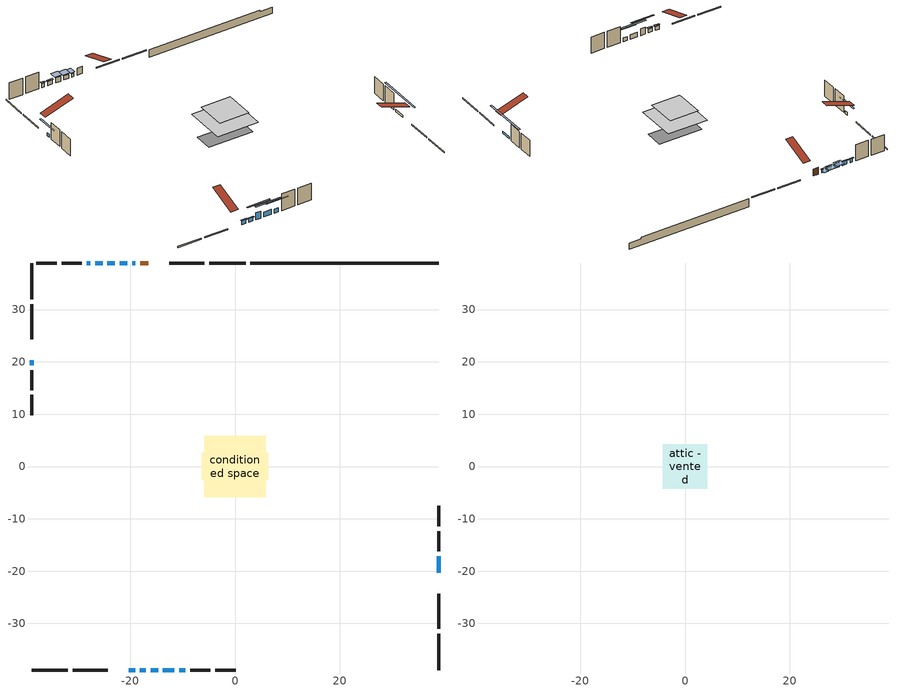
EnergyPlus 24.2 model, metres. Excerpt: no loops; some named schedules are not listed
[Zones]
conditioned space
 floor adiabatic (AdiabaticFloorConstruction): -5.89,-5.89 -5.89,5.89 5.89,5.89 5.89,-5.89 z2.93
 floor foundation (Slab1 construction): -6.37,-2.62 -6.37,2.62 6.37,2.62 6.37,-2.62 z-1.8
 wall outside (RimJoist1 construction): 2.01,38.91 -4.92,38.91 / -38.91,-38.91 -31.97,-38.91 / -38.91,38.91 -38.91,31.97 / 38.91,-38.91 38.91,-31.97 z0.49:0.79
 wall outside (RimJoist2 construction): -5.85,38.91 -12.6,38.91 / -31.04,-38.91 -24.3,-38.91 / -38.91,31.04 -38.91,24.3 / 38.91,-31.04 38.91,-24.3 z0.49:0.79
 wall outside (AdiabaticWallConstruction 1): -16.62,38.91 -18.15,38.91 z0.49:2.52
 wall outside (AdiabaticWallConstruction): -19.08,38.91 -19.64,38.91 / -38.91,20.27 -38.91,19.35 z0.49:1.41; -20.27,-38.91 -19.1,-38.91 / -20.57,38.91 -22.04,38.91 / -10.66,-38.91 -9.49,-38.91 / -25.32,38.91 -26.75,38.91 / -27.67,38.91 -28.39,38.91 z0.49:1.66; -18.17,-38.91 -17.05,-38.91 z0.49:1.61; 38.91,-20.27 38.91,-17.12 z0.49:1.1; -22.97,38.91 -24.39,38.91 z0.49:1.96; -16.13,-38.91 -14.7,-38.91 z0.49:2.52; -13.77,-38.91 -11.59,-38.91 z0.49:1.91
 wall outside (Wall1 construction): -29.31,38.91 -33.14,38.91 / -8.56,-38.91 -4.74,-38.91 / -38.91,18.43 -38.91,14.6 / 38.91,-16.19 38.91,-12.36 z0.49:5.37
 wall outside (Wall2 construction): -34.07,38.91 -37.98,38.91 / -3.81,-38.91 0.1,-38.91 / -38.91,13.67 -38.91,9.76 / 38.91,-11.43 38.91,-7.53 z0.49:5.37
 wall foundation (FoundationWall1 construction): 2.94,38.91,-1.8 2.94,38.91,0.49 35.31,38.91,0.49 35.31,38.91,-0.04 38.91,38.91,-0.04 38.91,38.91,-1.8
 window (WindowConstruction 10): -19.08,38.91 -19.64,38.91 z0.49:1.4
 window (WindowConstruction 8): -20.27,-38.91 -19.1,-38.91 z0.49:1.66
 window (WindowConstruction 9): -18.17,-38.91 -17.06,-38.91 z0.49:1.61
 window (WindowConstruction 11): 38.91,-20.27 38.91,-17.12 z0.49:1.1
 window (WindowConstruction): -20.57,38.91 -22.04,38.91 z0.49:1.66
 window (WindowConstruction 1): -22.97,38.91 -24.39,38.91 z0.49:1.96
 window (WindowConstruction 2): -16.13,-38.91 -14.7,-38.91 z0.49:2.52
 window (WindowConstruction 3): -13.77,-38.91 -11.59,-38.91 z0.49:1.91
 window (WindowConstruction 4): -10.66,-38.91 -9.49,-38.91 z0.49:1.66
 window (WindowConstruction 5): -38.91,20.27 -38.91,19.36 z0.49:1.4
 window (WindowConstruction 6): -25.32,38.91 -26.75,38.91 z0.49:1.66
 window (WindowConstruction 7): -27.67,38.91 -28.38,38.91 z0.49:1.66
 door (Door): -16.62,38.91 -18.15,38.91 z0.49:2.52
 ceiling adiabatic (AdiabaticFloorConstruction): 5.89,-5.89 5.89,5.89 -5.89,5.89 -5.89,-5.89 z2.93
attic - vented
 floor to conditioned space (Floor1 construction Reversed): -4.23,-4.23 -4.23,4.23 4.23,4.23 4.23,-4.23 z5.37
 roof outside (Roof1 construction): -15.7,38.91,5.37 -15.7,30.67,8.11 -13.53,30.67,8.11 -13.53,38.91,5.37; -21.2,-38.91,5.37 -21.2,-30.67,8.11 -23.37,-30.67,8.11 -23.37,-38.91,5.37; -38.91,21.2,5.37 -30.67,21.2,8.11 -30.67,23.37,8.11 -38.91,23.37,5.37; 38.91,-21.2,5.37 30.67,-21.2,8.11 30.67,-23.37,8.11 38.91,-23.37,5.37
shading: -19.94,38.91 -18.78,38.91 -18.78,40.73 -19.94,40.73 z1.7; -18.9,-38.91 -20.47,-38.91 -20.47,-39.32 -18.9,-39.32 z1.86; -16.85,-38.91 -18.37,-38.91 -18.37,-39.32 -16.85,-39.32 z1.81; 38.91,-12.04 38.91,-25.35 39.32,-25.35 39.32,-12.04 z6.18; -22.34,38.91 -20.27,38.91 -20.27,40.73 -22.34,40.73 z1.96; -24.69,38.91 -22.67,38.91 -22.67,40.73 -24.69,40.73 z2.26; -12.06,-38.91 -18.77,-38.91 -18.77,-39.32 -12.06,-39.32 z5.16; -8.95,-38.91 -16.41,-38.91 -16.41,-39.32 -8.95,-39.32 z4.55; -6.85,-38.91 -13.3,-38.91 -13.3,-39.32 -6.85,-39.32 z4.3; -38.91,16.72 -38.91,22.91 -39.32,22.91 -39.32,16.72 z4.04; -26.95,38.91 -25.12,38.91 -25.12,39.32 -26.95,39.32 z1.86; -28.59,38.91 -27.47,38.91 -27.47,39.32 -28.59,39.32 z1.86
[Building]
Building 1: Terrain=Suburbs
[Site:Location]
Edmonton Intl AP_AB: Latitude {deg}=53.31; Longitude {deg}=-113.58; Time Zone {hr}=-7; Elevation {m}=723; Keep Site Location Information=Yes
[Site:GroundTemperature:Shallow]
-1.56185, -3.61833, -3.78302, -2.80711, 1.11059, 5.01004, 8.39065, 10.5322, 10.7141, 8.97234, 5.67794, 1.89811
[Site:WaterMainsTemperature]
Calculation Method=Schedule; Temperature Schedule=mains temperature schedule
[Material] Roughness=Rough; Thermal Absorptance=0.9
Name | Thickness {m} | Conductivity {W/m-K} | Density {kg/m3} | Specific Heat {J/kg-K} | Solar Absorptance | Visible Absorptance
asphalt or fiberglass shingles | 0.00635 | 0.162714 | 1121.4 | 1465.45 | 0.4 | 0.4
ceiling loosefill ins | 0.254 | 0.0480833 | 16.02 | 1046.75 | 0.7 | 0.7
ceiling stud and cavity | 0.1397 | 1.34462 | 65.682 | 1177.47 | 0.7 | 0.7
concrete 4.0 in. | 0.1016 | 1.803125 | 2242.8 | 837.4 | 0.7 | 0.7
concrete 8.0 in. | 0.2032 | 1.803125 | 2242.8 | 837.4 | 0.7 | 0.7
door material | 0.04445 | 0.053851 | 512.64 | 1214.23 | 0.7 | 0.7
exterior vertical ins | 0.0457286 | 0.029427 | 32.04 | 1214.23 | 0.7 | 0.7
floor covering | 0.0127 | 0.0433444 | 54.468 | 1339.84 | 0.6 | 0.6
floor rigid ins; wall rigid ins 1 | 0.512978 | 0.029427 | 32.04 | 1214.23 | 0.7 | 0.7
floor stud and cavity | 0.1397 | 1.75129 | 37.0049 | 1207.88 | 0.7 | 0.7
furniture material conditioned space 1 | 0.1524 | 0.115458 | 640.8 | 1214.23 | 0.6 | 0.6
gypsum board | 0.0127 | 0.160291 | 801 | 837.4 | 0.6 | 0.6
gypsum board 1 | 0.0127 | 0.160291 | 801 | 837.4 | 0.7 | 0.7
osb sheathing 0.5 in. | 0.0127 | 0.115458 | 512.64 | 1214.23 | 0.7 | 0.7
osb sheathing 0.75 in. | 0.01905 | 0.115458 | 512.64 | 1214.23 | 0.7 | 0.7
osb sheathing 2.0 in. | 0.0508 | 0.115458 | 512.64 | 1214.23 | 0.7 | 0.7
rim joist rigid ins; wall rigid ins | 0.051816 | 0.029427 | 32.04 | 1214.23 | 0.7 | 0.7
rim joist stud and cavity | 0.0508 | 0.0413573 | 125.044 | 1163.47 | 0.6 | 0.6
rim joist stud and cavity 1 | 0.0508 | 0.0296634 | 125.044 | 1163.47 | 0.6 | 0.6
wall stud and cavity | 0.1397 | 0.217966 | 139.0536 | 1170.24 | 0.7 | 0.7
wall stud and cavity 1 | 0.1397 | 0.219778 | 139.0536 | 1170.24 | 0.7 | 0.7
wall stud and cavity 2 | 0.0889 | 0.380278 | 52.3479 | 1209.89 | 0.7 | 0.7
wall stud and cavity 3 | 0.0889 | 0.391764 | 83.0341 | 1211.67 | 0.7 | 0.7
wood siding | 0.0254 | 0.102417 | 544.68 | 1172.36 | 0.4 | 0.4
wood siding 1; wood siding 2; wood siding 3 | 0.0254 | 0.102417 | 544.68 | 1172.36 | 0.7 | 0.7
[WindowMaterial:SimpleGlazingSystem]
Name | U-Factor {W/m2-K} | Solar Heat Gain Coefficient
WindowMaterial | 2.42678 | 0.63
WindowMaterial 1 | 2.407472 | 0.64
WindowMaterial 10 | 3.0048 | 0.52
WindowMaterial 2 | 2.99003 | 0.57
WindowMaterial 3 | 2.37965 | 0.65
WindowMaterial 4 | 2.38419 | 0.52
WindowMaterial 5 | 3.02581 | 0.51
WindowMaterial 6 | 2.33195 | 0.54
WindowMaterial 7 | 2.512515 | 0.59
WindowMaterial 8 | 2.99742 | 0.55
WindowMaterial 9 | 2.22975 | 0.4
[Construction]
AdiabaticFloorConstruction: floor stud and cavity, floor rigid ins, osb sheathing 0.75 in., floor covering
AdiabaticWallConstruction: wood siding 2, wall rigid ins 1, wall stud and cavity 2, gypsum board
AdiabaticWallConstruction 1: wood siding 3, wall rigid ins 1, wall stud and cavity 2, gypsum board
Door: door material
Floor1 construction Reversed: gypsum board, ceiling stud and cavity, ceiling loosefill ins
FoundationWall1 construction: concrete 8.0 in., gypsum board 1
furniture construction conditioned space 1: furniture material conditioned space 1
PartitionWallConstruction: gypsum board, wall stud and cavity 3, gypsum board
RimJoist1 construction: wood siding 1, rim joist rigid ins, osb sheathing 2.0 in., rim joist stud and cavity
RimJoist2 construction: wood siding 1, osb sheathing 2.0 in., rim joist stud and cavity 1
Roof1 construction: asphalt or fiberglass shingles
Slab1 construction: concrete 4.0 in.
Wall1 construction: wood siding, wall rigid ins, osb sheathing 0.5 in., wall stud and cavity, gypsum board
Wall2 construction: wood siding, wall rigid ins, osb sheathing 0.5 in., wall stud and cavity 1, gypsum board
WindowConstruction: WindowMaterial
WindowConstruction 1: WindowMaterial 1
WindowConstruction 10: WindowMaterial 9
WindowConstruction 11: WindowMaterial 10
WindowConstruction 2: WindowMaterial 2
WindowConstruction 3: WindowMaterial 3
WindowConstruction 4; WindowConstruction 8: WindowMaterial 4
WindowConstruction 5: WindowMaterial 5
WindowConstruction 6: WindowMaterial 6
WindowConstruction 7: WindowMaterial 7
WindowConstruction 9: WindowMaterial 8
[Zone] Multiplier=1; Part of Total Floor Area=Yes
Name | Volume {m3}
attic - vented | 31.8111
conditioned space | 523.2
[Space]
Name | Zone | Volume {m3}
attic - vented 1 | attic - vented | 31.8111
conditioned space 1 | conditioned space | 523.2
[ZoneInfiltration:EffectiveLeakageArea]
infil attic - vented 1: Zone or Space=attic - vented 1; Schedule=Always On Discrete; Effective Air Leakage Area {cm2}=2484.17; Stack Coefficient=0.000190798; Wind Coefficient=9.33268e-06
[ZoneMixing]
whole house fan mix: Zone or Space=attic - vented; Schedule=Always On Continuous; Design Flow Rate Calculation Method=Flow/Zone; Design Flow Rate {m3/s}=0; Source Zone or Space=conditioned space
[SurfaceProperty:ExposedFoundationPerimeter]
Slab1: Exposed Perimeter Calculation Method=TotalExposedPerimeter; Total Exposed Perimeter {m}=35.966
[InternalMass] Zone or ZoneList=conditioned space; Space or SpaceList=conditioned space 1
Name | Construction | Surface Area {m2}
furniture mass conditioned space 1 | furniture construction conditioned space 1 | 82.2801
partition wall mass | PartitionWallConstruction | 205.7
[Lights]
interior lighting: Zone or ZoneList or Space or SpaceList=conditioned space 1; Schedule=interior lighting schedule; Design Level Calculation Method=LightingLevel; Lighting Level {W}=343.2; Return Air Fraction=0; Fraction Radiant=0.6; Fraction Visible=0.2; Fraction Replaceable=1
[People]
occupants: Zone or ZoneList or Space or SpaceList=conditioned space 1; Number of People Schedule=occupants schedule; Number of People Calculation Method=People; Number of People=3; Fraction Radiant=0.314171; Sensible Heat Fraction=0.56303; Activity Level Schedule=occupants activity schedule; Carbon Dioxide Generation Rate {m3/s-W}=0; Enable ASHRAE 55 Comfort Warnings=No; Mean Radiant Temperature Calculation Type=EnclosureAveraged
[ElectricEquipment] Zone or ZoneList or Space or SpaceList=conditioned space 1; Design Level Calculation Method=EquipmentLevel
Name | Schedule | Design Level {W} | Fraction Latent | Fraction Radiant | Fraction Lost
clothes dryer | clothes dryer schedule | 140.772 | 0.015 | 0.081 | 0.85
clothes washer | clothes washer schedule | 32.1985 | 0.03 | 0.162 | 0.7
cooking range | cooking range schedule | 215.147 | 0.08 | 0.432 | 0.2
dishwasher | dishwasher schedule | 66.8632 | 0.3 | 0.18 | 0.4
fridge | fridge schedule | 72.9452 | 0 | 0.6 | 0
mech vent bath fan 0 | mech vent bath fan 0 schedule | 50.2 | 0 | 0 | 1
mech vent house fan | mech vent house fan schedule | 0.95 | 0 | 0 | 1
mech vent house fan cfis | mech vent house fan cfis schedule | 0 | 0 | 0 | 0
mech vent range fan 0 | mech vent range fan 0 schedule | 57 | 0 | 0 | 1
misc plug loads | misc plug loads schedule | 494.7 | 0.045 | 0.513 | 0.1
whole house fan | Always On Discrete | 0 | 0 | 0 | 1
[OtherEquipment] Zone or ZoneList or Space or SpaceList=conditioned space 1; Design Level Calculation Method=EquipmentLevel
Name | Fuel Type | Schedule | Design Level {W} | Fraction Latent | Fraction Radiant | Fraction Lost
clothes dryer 1 | Electricity | clothes dryer schedule | 0 | 0.015 | 0.081 | 0.85
cooking range 1 | Electricity | cooking range schedule | 0 | 0.08 | 0.432 | 0.2
general water use latent | None | general water use schedule | 62.594 | 1 | 0 | 0
general water use sensible | None | general water use schedule | -61.6891 | 0 | 0.6 | 0
mech vent house fan latent load | None | Always On Discrete | 0 | 1 | 0 | 0
mech vent house fan sensible load | None | Always On Discrete | 0 | 0 | 0 | 0
water heater energy adjustment1 | NaturalGas | Always On Discrete | 0.01 | 0 | 0 | 1
[ZoneInfiltration:DesignFlowRate] Zone or ZoneList or Space or SpaceList=conditioned space 1; Schedule=Always On Discrete; Design Flow Rate Calculation Method=Flow/Zone; Design Flow Rate {m3/s}=0
infil flow; natural vent flow; whole house fan flow
[AvailabilityManager:Scheduled]
central ac and furnace airloop Availability Manager: Schedule=Always On Discrete
[Foundation:Kiva]
Foundation Kiva 1: Initial Indoor Air Temperature {C}=18; Wall Height Above Grade {m}=0.489996; Wall Depth Below Slab {m}=0.2032; Custom Block Material Name 1=exterior vertical ins; Custom Block Depth 1 {m}=2.28999; Custom Block X Position 1 {m}=0.2159; Custom Block Z Position 1 {m}=0
[Foundation:Kiva:Settings]
Soil Conductivity {W/m-K}=0.849921; Soil Density {kg/m3}=1842.3; Soil Specific Heat {J/kg-K}=418.7; Ground Solar Absorptivity=0.9; Ground Thermal Absorptivity=0.9; Ground Surface Roughness {m}=0.03; Far-Field Width {m}=40; Deep-Ground Boundary Condition=ZeroFlux; Deep-Ground Depth {m}=40; Minimum Cell Dimension {m}=0.2; Maximum Cell Growth Coefficient=3; Simulation Timestep=Timestep
[Exterior:Lights]
exterior lighting: Schedule=exterior lighting schedule; Design Level {W}=75.6
[EnergyManagementSystem:GlobalVariable]
central_ac_and_furnace_airloop_Fan_RTF
infil_program_Qfan
infil_program_Qinf
natural_vent_program_Qnv
natural_vent_program_Qwhf
[EnergyManagementSystem:Sensor]
Name | Output:Variable or Output:Meter Index Key | Output:Variable or Output:Meter
airflow_gain | infil flow | Infiltration Sensible Heat Gain Energy
airflow_gain_1 | natural vent flow | Infiltration Sensible Heat Gain Energy
airflow_gain_2 | whole house fan flow | Infiltration Sensible Heat Gain Energy
airflow_loss | infil flow | Infiltration Sensible Heat Loss Energy
airflow_loss_1 | natural vent flow | Infiltration Sensible Heat Loss Energy
airflow_loss_2 | whole house fan flow | Infiltration Sensible Heat Loss Energy
clg_load_cond |  | Cooling:EnergyTransfer:Zone:CONDITIONED SPACE
clg_sp_s; clg_sp_s_1 | cooling setpoint | Schedule Value
clothes_dryer_exhaust_0_sch_s | clothes dryer exhaust 0 schedule | Schedule Value
cool_season | cooling season schedule | Schedule Value
htg_load_cond |  | Heating:EnergyTransfer:Zone:CONDITIONED SPACE
htg_sp_s; htg_sp_s_1 | heating setpoint | Schedule Value
ig_ee_conv | clothes dryer | Electric Equipment Convective Heating Energy
ig_ee_conv_2 | cooking range | Electric Equipment Convective Heating Energy
ig_ee_conv_4 | fridge | Electric Equipment Convective Heating Energy
ig_ee_conv_5 | misc plug loads | Electric Equipment Convective Heating Energy
ig_ee_conv_6 | whole house fan | Electric Equipment Convective Heating Energy
ig_ee_rad | clothes dryer | Electric Equipment Radiant Heating Energy
ig_ee_rad_2 | cooking range | Electric Equipment Radiant Heating Energy
ig_ee_rad_4 | fridge | Electric Equipment Radiant Heating Energy
ig_ee_rad_5 | misc plug loads | Electric Equipment Radiant Heating Energy
ig_ee_rad_6 | whole house fan | Electric Equipment Radiant Heating Energy
ig_lgt_conv | interior lighting | Lights Convective Heating Energy
ig_lgt_rad | interior lighting | Lights Radiant Heating Energy
ig_lgt_vis | interior lighting | Lights Visible Radiation Heating Energy
ig_oe_conv | clothes dryer 1 | Other Equipment Convective Heating Energy
ig_oe_conv_1 | cooking range 1 | Other Equipment Convective Heating Energy
ig_oe_conv_2 | general water use latent | Other Equipment Convective Heating Energy
ig_oe_conv_3 | general water use sensible | Other Equipment Convective Heating Energy
ig_oe_conv_4 | water heater energy adjustment1 | Other Equipment Convective Heating Energy
ig_oe_rad | clothes dryer 1 | Other Equipment Radiant Heating Energy
ig_oe_rad_1 | cooking range 1 | Other Equipment Radiant Heating Energy
ig_oe_rad_2 | general water use latent | Other Equipment Radiant Heating Energy
ig_oe_rad_3 | general water use sensible | Other Equipment Radiant Heating Energy
ig_oe_rad_4 | water heater energy adjustment1 | Other Equipment Radiant Heating Energy
ig_ppl_conv | occupants | People Convective Heating Energy
ig_ppl_rad | occupants | People Radiant Heating Energy
im_conv | furniture mass conditioned space 1 | Surface Inside Face Convection Heat Gain Energy
im_conv_1 | partition wall mass | Surface Inside Face Convection Heat Gain Energy
im_ig | furniture mass conditioned space 1 | Surface Inside Face Internal Gains Radiation Heat Gain Energy
im_ig_1 | partition wall mass | Surface Inside Face Internal Gains Radiation Heat Gain Energy
im_lgt | furniture mass conditioned space 1 | Surface Inside Face Lights Radiation Heat Gain Energy
im_lgt_1 | partition wall mass | Surface Inside Face Lights Radiation Heat Gain Energy
im_sol | furniture mass conditioned space 1 | Surface Inside Face Solar Radiation Heat Gain Energy
im_sol_1 | partition wall mass | Surface Inside Face Solar Radiation Heat Gain Energy
im_surf | furniture mass conditioned space 1 | Surface Inside Face Net Surface Thermal Radiation Heat Gain Energy
im_surf_1 | partition wall mass | Surface Inside Face Net Surface Thermal Radiation Heat Gain Energy
mech_vent_bath_fan_0_sch_s | mech vent bath fan 0 schedule | Schedule Value
mech_vent_range_fan_0_sch_s | mech vent range fan 0 schedule | Schedule Value
mv_conv | mech vent bath fan 0 | Electric Equipment Convective Heating Energy
mv_conv_1 | mech vent house fan | Electric Equipment Convective Heating Energy
mv_conv_2 | mech vent house fan cfis | Electric Equipment Convective Heating Energy
mv_conv_3 | mech vent range fan 0 | Electric Equipment Convective Heating Energy
mv_conv_4 | mech vent house fan latent load | Other Equipment Convective Heating Energy
mv_conv_5 | mech vent house fan sensible load | Other Equipment Convective Heating Energy
mv_rad | mech vent bath fan 0 | Electric Equipment Radiant Heating Energy
mv_rad_1 | mech vent house fan | Electric Equipment Radiant Heating Energy
mv_rad_2 | mech vent house fan cfis | Electric Equipment Radiant Heating Energy
mv_rad_3 | mech vent range fan 0 | Electric Equipment Radiant Heating Energy
mv_rad_4 | mech vent house fan latent load | Other Equipment Radiant Heating Energy
mv_rad_5 | mech vent house fan sensible load | Other Equipment Radiant Heating Energy
natural_vent_s | natural vent schedule | Schedule Value
out_pb_s |  | Site Outdoor Air Barometric Pressure
out_wt_s |  | Site Outdoor Air Humidity Ratio
site_vw_s |  | Site Wind Speed
ss_back_out | Window1 | Surface Window Shortwave from Zone Back Out Window Heat Transfer Rate
ss_back_out_1 | Window10 | Surface Window Shortwave from Zone Back Out Window Heat Transfer Rate
ss_back_out_10 | Window8 | Surface Window Shortwave from Zone Back Out Window Heat Transfer Rate
ss_back_out_11 | Window9 | Surface Window Shortwave from Zone Back Out Window Heat Transfer Rate
ss_back_out_2 | Window11 | Surface Window Shortwave from Zone Back Out Window Heat Transfer Rate
ss_back_out_3 | Window12 | Surface Window Shortwave from Zone Back Out Window Heat Transfer Rate
ss_back_out_4 | Window2 | Surface Window Shortwave from Zone Back Out Window Heat Transfer Rate
ss_back_out_5 | Window3 | Surface Window Shortwave from Zone Back Out Window Heat Transfer Rate
ss_back_out_6 | Window4 | Surface Window Shortwave from Zone Back Out Window Heat Transfer Rate
ss_back_out_7 | Window5 | Surface Window Shortwave from Zone Back Out Window Heat Transfer Rate
ss_back_out_8 | Window6 | Surface Window Shortwave from Zone Back Out Window Heat Transfer Rate
ss_back_out_9 | Window7 | Surface Window Shortwave from Zone Back Out Window Heat Transfer Rate
ss_conv | Door1 | Surface Inside Face Convection Heat Gain Energy
ss_conv_1 | Window1 | Surface Inside Face Convection Heat Gain Energy
ss_conv_10 | Window7 | Surface Inside Face Convection Heat Gain Energy
ss_conv_11 | Window8 | Surface Inside Face Convection Heat Gain Energy
ss_conv_12 | Window9 | Surface Inside Face Convection Heat Gain Energy
ss_conv_2 | Window10 | Surface Inside Face Convection Heat Gain Energy
ss_conv_3 | Window11 | Surface Inside Face Convection Heat Gain Energy
ss_conv_4 | Window12 | Surface Inside Face Convection Heat Gain Energy
ss_conv_5 | Window2 | Surface Inside Face Convection Heat Gain Energy
ss_conv_6 | Window3 | Surface Inside Face Convection Heat Gain Energy
ss_conv_7 | Window4 | Surface Inside Face Convection Heat Gain Energy
ss_conv_8 | Window5 | Surface Inside Face Convection Heat Gain Energy
ss_conv_9 | Window6 | Surface Inside Face Convection Heat Gain Energy
ss_ig | Door1 | Surface Inside Face Internal Gains Radiation Heat Gain Energy
ss_ig_1 | Window1 | Surface Inside Face Internal Gains Radiation Heat Gain Energy
ss_ig_10 | Window7 | Surface Inside Face Internal Gains Radiation Heat Gain Energy
ss_ig_11 | Window8 | Surface Inside Face Internal Gains Radiation Heat Gain Energy
ss_ig_12 | Window9 | Surface Inside Face Internal Gains Radiation Heat Gain Energy
ss_ig_2 | Window10 | Surface Inside Face Internal Gains Radiation Heat Gain Energy
ss_ig_3 | Window11 | Surface Inside Face Internal Gains Radiation Heat Gain Energy
ss_ig_4 | Window12 | Surface Inside Face Internal Gains Radiation Heat Gain Energy
ss_ig_5 | Window2 | Surface Inside Face Internal Gains Radiation Heat Gain Energy
ss_ig_6 | Window3 | Surface Inside Face Internal Gains Radiation Heat Gain Energy
ss_ig_7 | Window4 | Surface Inside Face Internal Gains Radiation Heat Gain Energy
ss_ig_8 | Window5 | Surface Inside Face Internal Gains Radiation Heat Gain Energy
ss_ig_9 | Window6 | Surface Inside Face Internal Gains Radiation Heat Gain Energy
ss_lgt | Door1 | Surface Inside Face Lights Radiation Heat Gain Energy
ss_sol | Door1 | Surface Inside Face Solar Radiation Heat Gain Energy
ss_surf | Door1 | Surface Inside Face Net Surface Thermal Radiation Heat Gain Energy
ss_surf_1 | Window1 | Surface Inside Face Net Surface Thermal Radiation Heat Gain Energy
ss_surf_10 | Window7 | Surface Inside Face Net Surface Thermal Radiation Heat Gain Energy
ss_surf_11 | Window8 | Surface Inside Face Net Surface Thermal Radiation Heat Gain Energy
ss_surf_12 | Window9 | Surface Inside Face Net Surface Thermal Radiation Heat Gain Energy
ss_surf_2 | Window10 | Surface Inside Face Net Surface Thermal Radiation Heat Gain Energy
ss_surf_3 | Window11 | Surface Inside Face Net Surface Thermal Radiation Heat Gain Energy
ss_surf_4 | Window12 | Surface Inside Face Net Surface Thermal Radiation Heat Gain Energy
ss_surf_5 | Window2 | Surface Inside Face Net Surface Thermal Radiation Heat Gain Energy
ss_surf_6 | Window3 | Surface Inside Face Net Surface Thermal Radiation Heat Gain Energy
ss_surf_7 | Window4 | Surface Inside Face Net Surface Thermal Radiation Heat Gain Energy
ss_surf_8 | Window5 | Surface Inside Face Net Surface Thermal Radiation Heat Gain Energy
ss_surf_9 | Window6 | Surface Inside Face Net Surface Thermal Radiation Heat Gain Energy
ss_trans_in | Window1 | Surface Window Transmitted Solar Radiation Rate
ss_trans_in_1 | Window10 | Surface Window Transmitted Solar Radiation Rate
ss_trans_in_10 | Window8 | Surface Window Transmitted Solar Radiation Rate
ss_trans_in_11 | Window9 | Surface Window Transmitted Solar Radiation Rate
ss_trans_in_2 | Window11 | Surface Window Transmitted Solar Radiation Rate
ss_trans_in_3 | Window12 | Surface Window Transmitted Solar Radiation Rate
ss_trans_in_4 | Window2 | Surface Window Transmitted Solar Radiation Rate
ss_trans_in_5 | Window3 | Surface Window Transmitted Solar Radiation Rate
ss_trans_in_6 | Window4 | Surface Window Transmitted Solar Radiation Rate
ss_trans_in_7 | Window5 | Surface Window Transmitted Solar Radiation Rate
ss_trans_in_8 | Window6 | Surface Window Transmitted Solar Radiation Rate
ss_trans_in_9 | Window7 | Surface Window Transmitted Solar Radiation Rate
ss_trans_out | Window1 | Surface Inside Face Initial Transmitted Diffuse Transmitted Out Window Solar Radiation Rate
ss_trans_out_1 | Window10 | Surface Inside Face Initial Transmitted Diffuse Transmitted Out Window Solar Radiation Rate
ss_trans_out_10 | Window8 | Surface Inside Face Initial Transmitted Diffuse Transmitted Out Window Solar Radiation Rate
ss_trans_out_11 | Window9 | Surface Inside Face Initial Transmitted Diffuse Transmitted Out Window Solar Radiation Rate
ss_trans_out_2 | Window11 | Surface Inside Face Initial Transmitted Diffuse Transmitted Out Window Solar Radiation Rate
ss_trans_out_3 | Window12 | Surface Inside Face Initial Transmitted Diffuse Transmitted Out Window Solar Radiation Rate
ss_trans_out_4 | Window2 | Surface Inside Face Initial Transmitted Diffuse Transmitted Out Window Solar Radiation Rate
ss_trans_out_5 | Window3 | Surface Inside Face Initial Transmitted Diffuse Transmitted Out Window Solar Radiation Rate
ss_trans_out_6 | Window4 | Surface Inside Face Initial Transmitted Diffuse Transmitted Out Window Solar Radiation Rate
ss_trans_out_7 | Window5 | Surface Inside Face Initial Transmitted Diffuse Transmitted Out Window Solar Radiation Rate
ss_trans_out_8 | Window6 | Surface Inside Face Initial Transmitted Diffuse Transmitted Out Window Solar Radiation Rate
